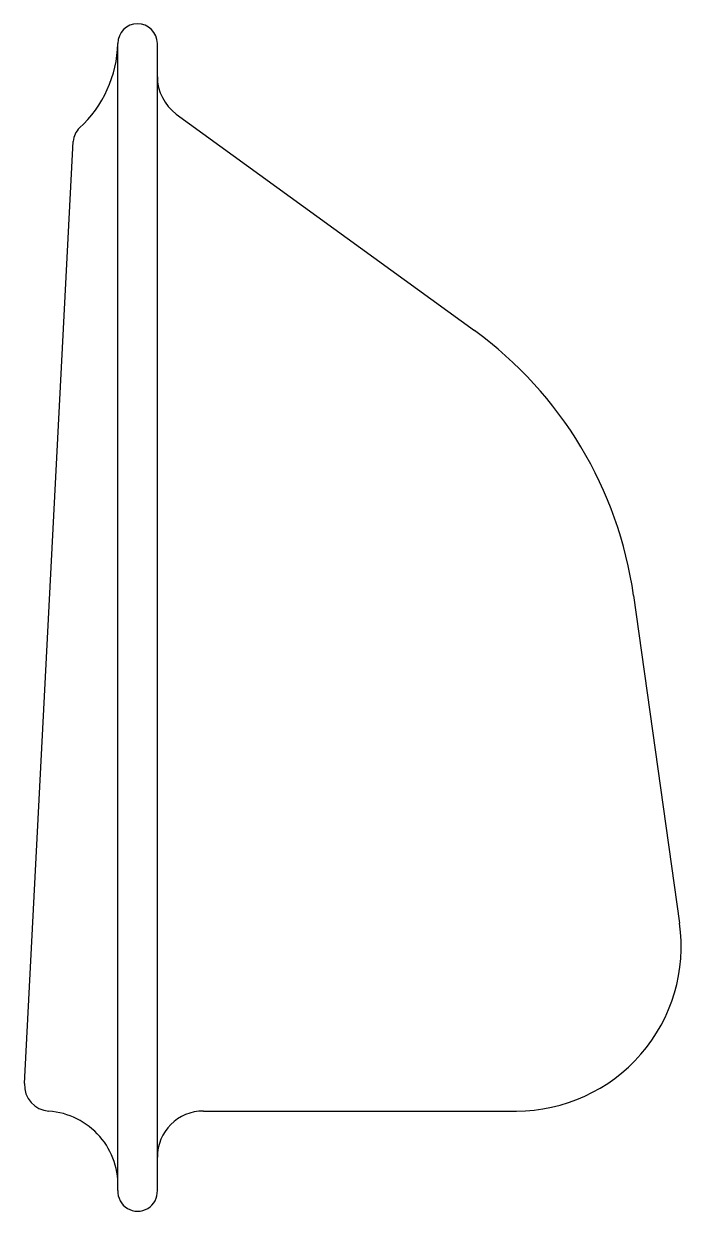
# Model space of a CAD drawing. Extents: x -697.927 to -697.826, y 614.682 to 614.862.
import ezdxf

# ---------------------------------------------------------------- set-up
doc = ezdxf.new("R2010")
doc.units = 0
doc.header["$LTSCALE"] = 0.279734
doc.header["$MEASUREMENT"] = 0
doc.linetypes.add('CONTINU', pattern=[0])
doc.layers.get('0').update_dxf_attribs({"linetype": 'CONTINUOUS'})

# ---------------------------------------------------------------- blocks, each defined once
blk = doc.blocks.new('A$C47B40F65')
at = {"linetype": 'CONTINU'}
for points in [[(0, 0.16377, 0.240076), (0.00288, 0.15811)], [(0.0722, 0.08512, 0.203453), (0.04808, 0.12528)], [(0.05445, 0.00699, 0.455729), (0.07919, 0.03545)], [(0.00699, 0.00699, 0.414212), (0, 0)]]:
    blk.add_lwpolyline(points, format="xyb", dxfattribs=at)
for points in [[(0.00288, 0.15811), (0.04808, 0.12528)], [(0.0722, 0.08512), (0.07919, 0.03545)], [(0.00699, 0.00699), (0.05445, 0.00699)]]:
    blk.add_lwpolyline(points, dxfattribs=at)
blk = doc.blocks.new('A$C052D1D8D')
at = {"linetype": 'CONTINU'}
for points in [[(0.00835, 0.16105, 0.204235), (0.01415, 0.17383)], [(0.00835, 0.16105, 0.195719), (0.00739, 0.159)], [(0, 0.01619, 0.409069), (0.00371, 0.012)], [(0.01415, 0, 0.414425), (0.00371, 0.012)]]:
    blk.add_lwpolyline(points, format="xyb", dxfattribs=at)
for points in [[(0.01415, 0), (0.01415, 0.17383)], [(0, 0.01619), (0.00739, 0.159)]]:
    blk.add_lwpolyline(points, dxfattribs=at)

msp = doc.modelspace()

# ---------------------------------------------------------------- linework, layer by layer
at = {"linetype": 'CONTINU'}
for points in [[(-697.90644, 614.85939, 0.999989), (-697.91243, 614.85939)], [(-697.91243, 614.68555, 1.057099), (-697.90644, 614.68555)]]:
    msp.add_lwpolyline(points, format="xyb", dxfattribs=at)
for points in [[(-697.91243, 614.68555), (-697.91243, 614.85939)], [(-697.90644, 614.68555), (-697.90644, 614.85939)], [(-697.90644, 614.68555), (-697.90644, 614.85939)]]:
    msp.add_lwpolyline(points, dxfattribs=at)
at = {"linetype": 'CONTINUOUS', "flags": 128}
msp.add_lwpolyline([(-697.90644, 614.69059), (-697.90644, 614.85436)], dxfattribs=at)

# ---------------------------------------------------------------- block references
at = {"linetype": 'CONTINUOUS'}
for name, p in [('A$C052D1D8D', (-697.92658, 614.68555)), ('A$C47B40F65', (-697.90644, 614.69059))]:
    msp.add_blockref(name, p, dxfattribs=at)

doc.saveas('drawing.dxf')
